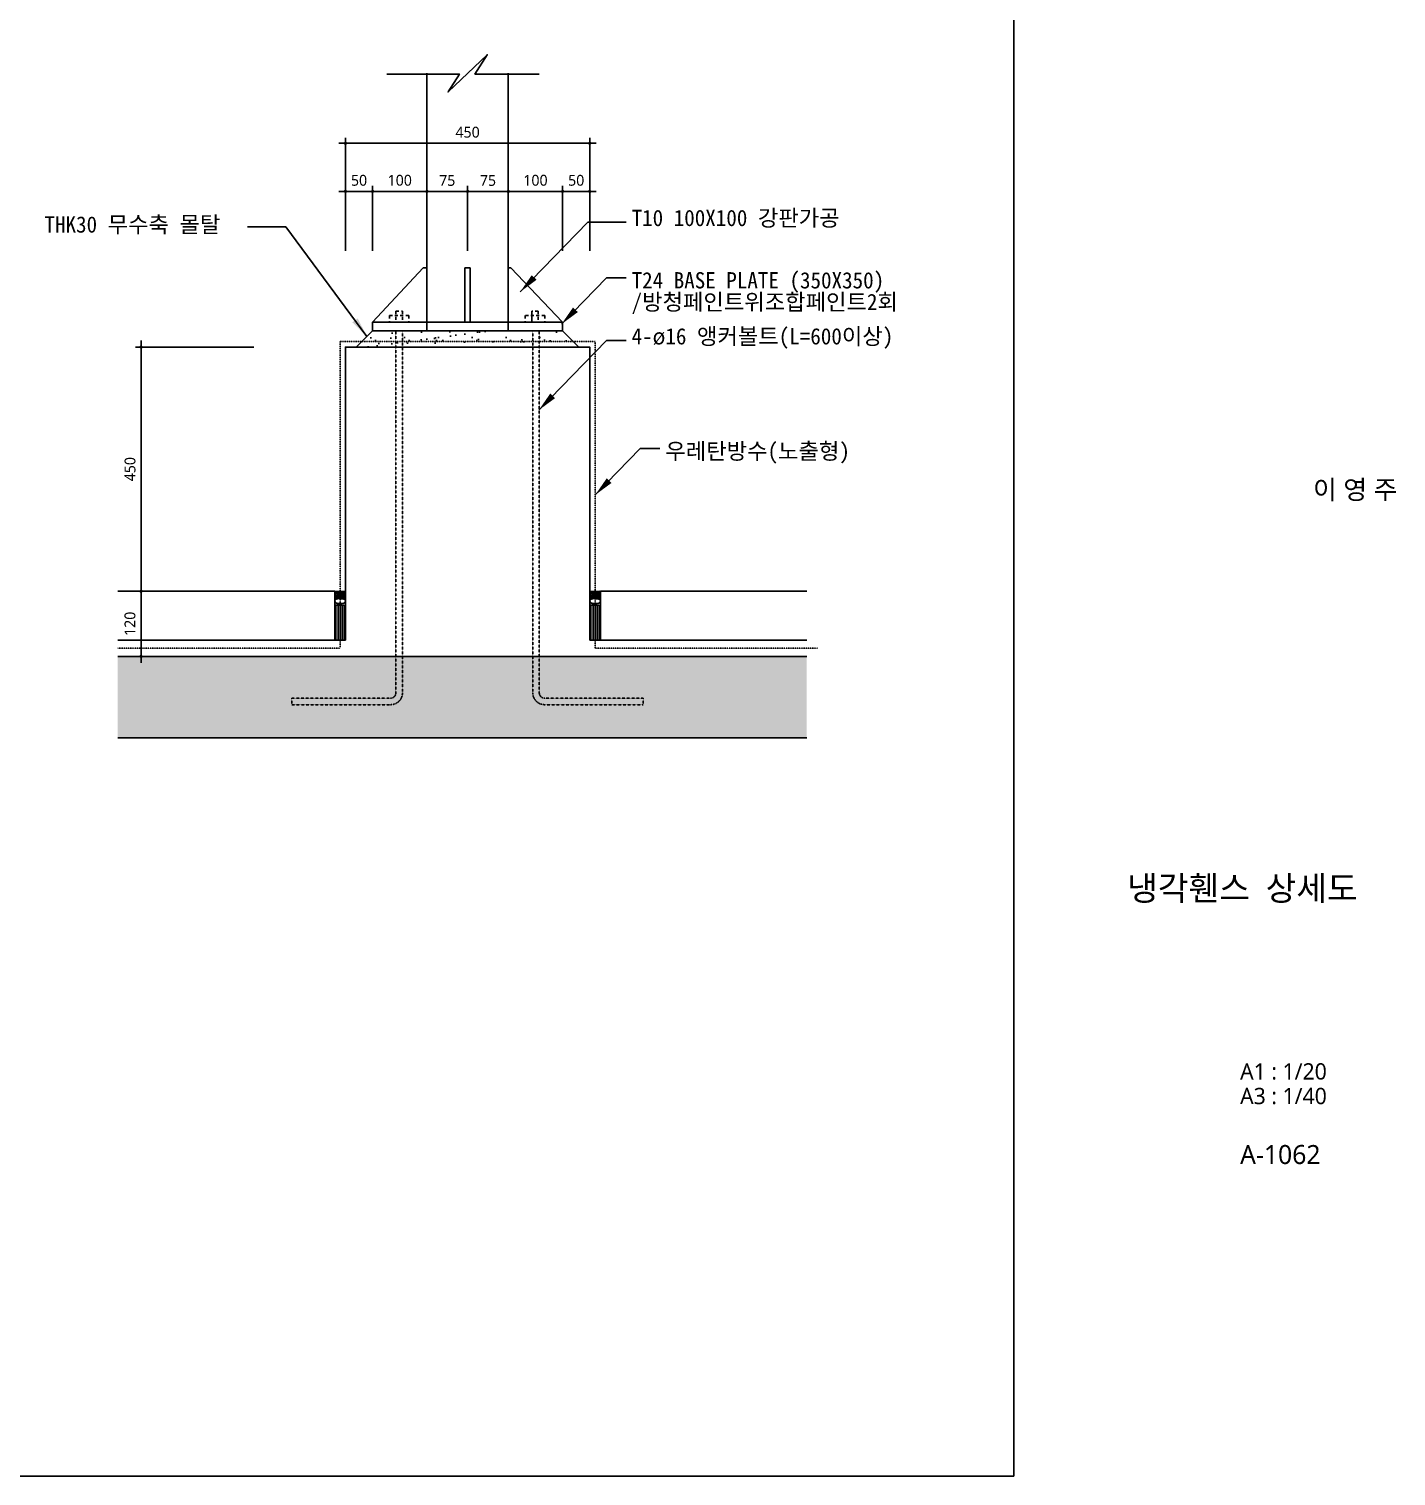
# Model space of a CAD drawing. Header units: inches. Extents: x 361167 to 440483, y 578 to 43803.
# Drawn here: x 435330 to 440366, y 578 to 5911 of the extents above; entities that cross this region are included whole.
import ezdxf
from ezdxf.enums import TextEntityAlignment as Align

# ---------------------------------------------------------------- set-up
doc = ezdxf.new("R2010")
doc.units = ezdxf.units.IN
doc.header["$MEASUREMENT"] = 0
doc.linetypes.add('HID', pattern=[2, 1.1, -0.9])
doc.layers.get('0').update_dxf_attribs({"linetype": 'CONTINUOUS'})
for name, color, linetype in [('6', 6, 'CONTINUOUS'), ('A-CON-HATCH', 253, 'CONTINUOUS'), ('A-HAT', 254, 'CONTINUOUS'), ('AA-ELSC-PCN3', 3, 'CONTINUOUS'), ('AA-ELSC-PCN7', 7, 'CONTINUOUS'), ('AA-ELSC-PCN9', 9, 'CONTINUOUS'), ('AA-SSXX-LEAD', 1, 'CONTINUOUS'), ('AA-XXXX-PATT', 9, 'CONTINUOUS'), ('AA-XXXX-TXT3', 3, 'CONTINUOUS'), ('CON', 2, 'CONTINUOUS'), ('dim', 7, 'CONTINUOUS'), ('T', 3, 'CONTINUOUS'), ('루버', 4, 'CONTINUOUS'), ('방수', 5, 'HID'), ('휀스 상세도_100611$0$0-elev', 4, 'CONTINUOUS')]:
    doc.layers.add(name, color=color, linetype=linetype)
for name, color, linetype, lineweight in [('A-BORD-TEXT', 3, 'CONTINUOUS', 25), ('A-DIMS', 7, 'CONTINUOUS', 25), ('A-XXXX-TXT1', 3, 'CONTINUOUS', 25)]:
    doc.layers.add(name, color=color, linetype=linetype, lineweight=lineweight)
doc.styles.add('HY울릉도L', font='H2GTRE.TTF')
doc.styles.get("Standard").update_dxf_attribs({"font": ''})
doc.styles.add('돋움체', font='')
doc.styles.add('맑은고딕', font='malgun.ttf')
doc.styles.get('Standard').set_extended_font_data('DotumChe')
doc.styles.get('돋움체').set_extended_font_data('DotumChe')
doc.dimstyles.new('CDIM', dxfattribs={"dimtxt": 2, "dimasz": 0.6, "dimexe": 1, "dimexo": 1, "dimgap": 1, "dimtad": 1, "dimdec": 0, "dimrnd": 0.5, "dimzin": 0, "dimdsep": 32, "dimlunit": 6, "dimtxsty": 'HY울릉도L', "dimblk1": '_CIDOT', "dimblk2": '_CIDOT', "dimsah": 1, "dimcen": 4.5, "dimclrd": 2, "dimclre": 2, "dimclrt": 7, "dimadec": 0, "dimazin": 0, "dimtfac": 1, "dimtdec": 0, "dimtix": 1, "dimtmove": 2, "dimatfit": 1, "dimldrblk": '_CIDOT', "dimfxl": 1, "dimtolj": 1, "dimtzin": 0, "dimlwd": -1, "dimarcsym": 0})

# ---------------------------------------------------------------- blocks, each defined once
blk = doc.blocks.new('_CIDOT')
at = {"color": 0, "linetype": 'ByBlock'}
blk.add_line((2, 0), (-1, 0), dxfattribs=at)
at = {"color": 0, "linetype": 'ByBlock', "const_width": 0.5}
blk.add_lwpolyline([(-0.25, 0, 1), (0.25, 0, 1)], format="xyb", close=True, dxfattribs=at)
blk = doc.blocks.new('*D56')
at = {"layer": 'A-DIMS', "lineweight": -2, "transparency": 16777216}
for p, q in [((436158, 4738.9, 0), (435722.8, 4738.9, 0)), ((436158, 3838.9, 0), (435722.8, 3838.9, 0))]:
    blk.add_line(p, q, dxfattribs=at)
at = {"layer": 'A-DIMS', "transparency": 16777216}
blk.add_line((435742.8, 4726.9, 0), (435742.8, 3850.9, 0), dxfattribs=at)
at = {"layer": 'A-DIMS', "transparency": 16777216, "xscale": 12, "yscale": 12, "zscale": 12}
for p, rotation in [((435742.8, 4738.9, 0), 90), ((435742.8, 3838.9, 0), 270)]:
    blk.add_blockref('_CIDOT', p, dxfattribs=dict(at, rotation=rotation))
at = {"layer": 'A-DIMS', "color": 3, "transparency": 16777216, "insert": (435702.2, 4288.9, 0), "char_height": 40, "attachment_point": 5, "rotation": 90, "style": '맑은고딕'}
blk.add_mtext('\\A1;450', dxfattribs=at)
blk = doc.blocks.new('*D57')
at = {"layer": 'A-DIMS', "lineweight": -2, "transparency": 16777216}
for p, q in [((436595.8, 5094.2), (436595.8, 5332.6)), ((436795.8, 5094.2), (436795.8, 5332.6))]:
    blk.add_line(p, q, dxfattribs=at)
at = {"layer": 'A-DIMS', "transparency": 16777216}
blk.add_line((436607.8, 5312.6), (436783.8, 5312.6), dxfattribs=at)
at = {"layer": 'A-DIMS', "transparency": 16777216, "xscale": 12, "yscale": 12, "zscale": 12, "rotation": 180}
blk.add_blockref('_CIDOT', (436595.8, 5312.6), dxfattribs=at)
at = {"layer": 'A-DIMS', "transparency": 16777216, "xscale": 12, "yscale": 12, "zscale": 12}
blk.add_blockref('_CIDOT', (436795.8, 5312.6), dxfattribs=at)
at = {"layer": 'A-DIMS', "color": 3, "transparency": 16777216, "insert": (436695.8, 5353.4), "char_height": 40, "attachment_point": 5, "style": '맑은고딕'}
blk.add_mtext('\\A1;100', dxfattribs=at)
blk = doc.blocks.new('*D58')
at = {"layer": 'A-DIMS', "lineweight": -2, "transparency": 16777216}
for p, q in [((436795.8, 5094.2), (436795.8, 5332.6)), ((436945.8, 5094.2), (436945.8, 5332.6))]:
    blk.add_line(p, q, dxfattribs=at)
at = {"layer": 'A-DIMS', "transparency": 16777216}
blk.add_line((436807.8, 5312.6), (436933.8, 5312.6), dxfattribs=at)
at = {"layer": 'A-DIMS', "transparency": 16777216, "xscale": 12, "yscale": 12, "zscale": 12, "rotation": 180}
blk.add_blockref('_CIDOT', (436795.8, 5312.6), dxfattribs=at)
at = {"layer": 'A-DIMS', "transparency": 16777216, "xscale": 12, "yscale": 12, "zscale": 12}
blk.add_blockref('_CIDOT', (436945.8, 5312.6), dxfattribs=at)
at = {"layer": 'A-DIMS', "color": 3, "transparency": 16777216, "insert": (436870.8, 5352.9), "char_height": 40, "attachment_point": 5, "style": '맑은고딕'}
blk.add_mtext('\\A1;75', dxfattribs=at)
blk = doc.blocks.new('*D59')
at = {"layer": 'A-DIMS', "lineweight": -2, "transparency": 16777216}
for p, q in [((437095.8, 5094.2), (437095.8, 5332.6)), ((437295.8, 5094.2), (437295.8, 5332.6))]:
    blk.add_line(p, q, dxfattribs=at)
at = {"layer": 'A-DIMS', "transparency": 16777216}
blk.add_line((437283.8, 5312.6), (437107.8, 5312.6), dxfattribs=at)
at = {"layer": 'A-DIMS', "transparency": 16777216, "xscale": 12, "yscale": 12, "zscale": 12, "rotation": 180}
blk.add_blockref('_CIDOT', (437095.8, 5312.6), dxfattribs=at)
at = {"layer": 'A-DIMS', "transparency": 16777216, "xscale": 12, "yscale": 12, "zscale": 12}
blk.add_blockref('_CIDOT', (437295.8, 5312.6), dxfattribs=at)
at = {"layer": 'A-DIMS', "color": 3, "transparency": 16777216, "insert": (437195.8, 5353.4), "char_height": 40, "attachment_point": 5, "style": '맑은고딕'}
blk.add_mtext('\\A1;100', dxfattribs=at)
blk = doc.blocks.new('*D60')
at = {"layer": 'A-DIMS', "lineweight": -2, "transparency": 16777216}
for p, q in [((436945.8, 5094.2), (436945.8, 5332.6)), ((437095.8, 5094.2), (437095.8, 5332.6))]:
    blk.add_line(p, q, dxfattribs=at)
at = {"layer": 'A-DIMS', "transparency": 16777216}
blk.add_line((437083.8, 5312.6), (436957.8, 5312.6), dxfattribs=at)
at = {"layer": 'A-DIMS', "transparency": 16777216, "xscale": 12, "yscale": 12, "zscale": 12, "rotation": 180}
blk.add_blockref('_CIDOT', (436945.8, 5312.6), dxfattribs=at)
at = {"layer": 'A-DIMS', "transparency": 16777216, "xscale": 12, "yscale": 12, "zscale": 12}
blk.add_blockref('_CIDOT', (437095.8, 5312.6), dxfattribs=at)
at = {"layer": 'A-DIMS', "color": 3, "transparency": 16777216, "insert": (437020.8, 5352.9), "char_height": 40, "attachment_point": 5, "style": '맑은고딕'}
blk.add_mtext('\\A1;75', dxfattribs=at)
blk = doc.blocks.new('*D61')
at = {"layer": 'A-DIMS', "lineweight": -2, "transparency": 16777216}
for p, q in [((436495.8, 5094.2), (436495.8, 5510)), ((437395.8, 5094.2), (437395.8, 5510))]:
    blk.add_line(p, q, dxfattribs=at)
at = {"layer": 'A-DIMS', "transparency": 16777216}
blk.add_line((436507.8, 5490), (437383.8, 5490), dxfattribs=at)
at = {"layer": 'A-DIMS', "transparency": 16777216, "xscale": 12, "yscale": 12, "zscale": 12, "rotation": 180}
blk.add_blockref('_CIDOT', (436495.8, 5490), dxfattribs=at)
at = {"layer": 'A-DIMS', "transparency": 16777216, "xscale": 12, "yscale": 12, "zscale": 12}
blk.add_blockref('_CIDOT', (437395.8, 5490), dxfattribs=at)
at = {"layer": 'A-DIMS', "color": 3, "transparency": 16777216, "insert": (436945.8, 5530.7), "char_height": 40, "attachment_point": 5, "style": '맑은고딕'}
blk.add_mtext('\\A1;450', dxfattribs=at)
blk = doc.blocks.new('*D62')
at = {"layer": 'A-DIMS', "lineweight": -2, "transparency": 16777216}
for p, q in [((436495.8, 5094.2), (436495.8, 5332.6)), ((436595.8, 5094.2), (436595.8, 5332.6))]:
    blk.add_line(p, q, dxfattribs=at)
at = {"layer": 'A-DIMS', "transparency": 16777216}
blk.add_line((436583.8, 5312.6), (436507.8, 5312.6), dxfattribs=at)
at = {"layer": 'A-DIMS', "transparency": 16777216, "xscale": 12, "yscale": 12, "zscale": 12, "rotation": 180}
blk.add_blockref('_CIDOT', (436495.8, 5312.6), dxfattribs=at)
at = {"layer": 'A-DIMS', "transparency": 16777216, "xscale": 12, "yscale": 12, "zscale": 12}
blk.add_blockref('_CIDOT', (436595.8, 5312.6), dxfattribs=at)
at = {"layer": 'A-DIMS', "color": 3, "transparency": 16777216, "insert": (436545.8, 5353.3), "char_height": 40, "attachment_point": 5, "style": '맑은고딕'}
blk.add_mtext('\\A1;50', dxfattribs=at)
blk = doc.blocks.new('*D63')
at = {"layer": 'A-DIMS', "lineweight": -2, "transparency": 16777216}
for p, q in [((437295.8, 5094.2), (437295.8, 5332.6)), ((437395.8, 5094.2), (437395.8, 5332.6))]:
    blk.add_line(p, q, dxfattribs=at)
at = {"layer": 'A-DIMS', "transparency": 16777216}
blk.add_line((437307.8, 5312.6), (437383.8, 5312.6), dxfattribs=at)
at = {"layer": 'A-DIMS', "transparency": 16777216, "xscale": 12, "yscale": 12, "zscale": 12, "rotation": 180}
blk.add_blockref('_CIDOT', (437295.8, 5312.6), dxfattribs=at)
at = {"layer": 'A-DIMS', "transparency": 16777216, "xscale": 12, "yscale": 12, "zscale": 12}
blk.add_blockref('_CIDOT', (437395.8, 5312.6), dxfattribs=at)
at = {"layer": 'A-DIMS', "color": 3, "transparency": 16777216, "insert": (437345.8, 5353.3), "char_height": 40, "attachment_point": 5, "style": '맑은고딕'}
blk.add_mtext('\\A1;50', dxfattribs=at)
blk = doc.blocks.new('*D64')
at = {"layer": 'A-DIMS', "lineweight": -2, "transparency": 16777216}
for p, q in [((436158, 3838.9, 0), (435722.8, 3838.9, 0)), ((436158, 3598.9, 0), (435722.8, 3598.9, 0))]:
    blk.add_line(p, q, dxfattribs=at)
at = {"layer": 'A-DIMS', "transparency": 16777216}
blk.add_line((435742.8, 3610.9, 0), (435742.8, 3826.9, 0), dxfattribs=at)
at = {"layer": 'A-DIMS', "transparency": 16777216, "xscale": 12, "yscale": 12, "zscale": 12}
for p, rotation in [((435742.8, 3838.9, 0), 90), ((435742.8, 3598.9, 0), 270)]:
    blk.add_blockref('_CIDOT', p, dxfattribs=dict(at, rotation=rotation))
at = {"layer": 'A-DIMS', "color": 3, "transparency": 16777216, "insert": (435702, 3718.9, 0), "char_height": 40, "attachment_point": 5, "rotation": 90, "style": '맑은고딕'}
blk.add_mtext('\\A1;120', dxfattribs=at)

msp = doc.modelspace()

# ---------------------------------------------------------------- hatches: boundary and pattern name
at = {"layer": 'A-CON-HATCH'}
h = msp.add_hatch(color=253, dxfattribs=at)
h.dxf.hatch_style = 1
h.paths.add_polyline_path([(438195, 3598.9), (435657, 3598.9), (435657, 3298.9), (438195, 3298.9)])
at = {"layer": 'A-HAT', "ltscale": 0.1}
h = msp.add_hatch(dxfattribs=at)
h.set_pattern_fill('AR-SAND', color=256, scale=40, style=0)
h.set_pattern_definition([(37.5, (344595.46, -15137.71), (-2.519734, 77.07295), [0, -60.8, 0, -68, 0, -65]), (7.5, (344595.46, -15137.71), (70.79107, 112.88584), [0, -32.8, 0, -54.8, 0, -21]), (327.5, (344546.26, -15137.71), (124.565674, 0.22636), [0, -20, 0, -72, 0, -94]), (317.5, (344546.26, -15137.71), (120.24506, 35.10702), [0, -10, 0, -47.2, 0, -54])])
h.paths.add_polyline_path([(437295.8, 4798.9), (436595.8, 4798.9), (436535.8, 4738.9), (437355.8, 4738.9)])

# ---------------------------------------------------------------- linework, layer by layer
at = {"linetype": 'HID', "ltscale": 10}
for p, q in [((436657.8, 4854.9), (436729.8, 4854.9)), ((436657.8, 4854.9), (436657.8, 4830.9)), ((436681.8, 4870.9), (436705.8, 4870.9)), ((436729.8, 4854.9), (436729.8, 4830.9)), ((437229.8, 4854.9), (437157.8, 4854.9)), ((437157.8, 4854.9), (437157.8, 4830.9)), ((437181.8, 4870.9), (437181.8, 4830.9)), ((437205.8, 4870.9), (437181.8, 4870.9)), ((437181.8, 4830.9), (437181.8, 4870.9)), ((437205.8, 4870.9), (437205.8, 4830.9)), ((437229.8, 4854.9), (437229.8, 4830.9))]:
    msp.add_line(p, q, dxfattribs=at)
for p, q in [((436495.8, 4738.9), (436495.8, 3658.9)), ((437395.8, 4738.9), (436495.8, 4738.9)), ((437395.8, 4738.9), (437395.8, 3838.9)), ((436456.5, 3838.9), (435657, 3838.9)), ((437435.1, 3838.9), (438195, 3838.9)), ((436495.8, 3658.9), (435657, 3658.9)), ((437395.8, 3658.9), (438195, 3658.9))]:
    msp.add_line(p, q)
at = {"color": 7}
msp.add_lwpolyline([(438957.9, 578), (424582.9, 578), (424582.9, 11302), (438957.9, 11302)], close=True, dxfattribs=at)
at = {"linetype": 'HID', "ltscale": 10}
for points in [[(436681.8, 4870.9), (436681.8, 4830.9)], [(436705.8, 4870.9), (436705.8, 4830.9)]]:
    msp.add_lwpolyline(points, dxfattribs=at)
for points in [[(436495.8, 3838.9), (436495.8, 4738.9), (437395.8, 4738.9), (437395.8, 3838.9)], [(437395.8, 3658.9), (437395.8, 4738.9), (436495.8, 4738.9), (436495.8, 3658.9)]]:
    msp.add_lwpolyline(points)
at = {"layer": '6', "linetype": 'HID', "ltscale": 0.2}
for points in [[(436681.8, 4798.9), (436681.8, 3464.9, -0.414214), (436661.8, 3444.9), (436298.8, 3444.9), (436298.8, 3420.9), (436661.8, 3420.9, 0.414214), (436705.8, 3464.9), (436705.8, 4798.9)], [(437209.8, 4798.9), (437209.8, 3464.9, 0.414214), (437229.8, 3444.9), (437592.9, 3444.9), (437592.9, 3420.9), (437229.8, 3420.9, -0.414214), (437185.8, 3464.9), (437185.8, 4798.9)]]:
    msp.add_lwpolyline(points, format="xyb", dxfattribs=at)
at = {"layer": 'AA-ELSC-PCN3'}
for p, q in [((436456.5, 3838.9), (436456.5, 3658.9)), ((436495.8, 3838.9), (436495.8, 3658.9)), ((437395.8, 3838.9), (437395.8, 3658.9)), ((437435.1, 3838.9), (437435.1, 3658.9)), ((436456.5, 3658.9), (436495.8, 3658.9)), ((437395.8, 3658.9), (437435.1, 3658.9))]:
    msp.add_line(p, q, dxfattribs=at)
for points in [[(436456.5, 3802.8, 0.134152), (436457.4, 3799.6, 0.106825), (436460.2, 3796.5, 0.082418), (436464.2, 3794.7, 0.070808), (436469.2, 3793.9, 0.018855), (436488.2, 3794.7, 0.082418), (436492.1, 3796.5, 0.106825), (436495, 3799.6, 0.134152), (436495.8, 3802.8, 0.134152), (436495, 3806, 0.106825), (436492.1, 3809.1, 0.082418), (436488.2, 3811, 0.018855), (436469.2, 3811.7, 0.070808), (436464.2, 3811, 0.082418), (436460.2, 3809.1, 0.106825), (436457.4, 3806, 0.134152)], [(437395.8, 3802.8, 0.134152), (437396.7, 3799.6, 0.106825), (437399.5, 3796.5, 0.082418), (437403.5, 3794.7, 0.070808), (437408.5, 3793.9, 0.018855), (437427.5, 3794.7, 0.082418), (437431.4, 3796.5, 0.106825), (437434.3, 3799.6, 0.134152), (437435.1, 3802.8, 0.134152), (437434.3, 3806, 0.106825), (437431.4, 3809.1, 0.082418), (437427.5, 3811, 0.018855), (437408.5, 3811.7, 0.070808), (437403.5, 3811, 0.082418), (437399.5, 3809.1, 0.106825), (437396.7, 3806, 0.134152)]]:
    msp.add_lwpolyline(points, format="xyb", close=True, dxfattribs=at)
at = {"layer": 'AA-ELSC-PCN7'}
for p, q in [((436460.7, 3787.5), (436491.6, 3787.5)), ((437400.1, 3787.5), (437430.9, 3787.5))]:
    msp.add_line(p, q, dxfattribs=at)
at = {"layer": 'AA-ELSC-PCN9', "color": 9}
for p, q in [((436460.7, 3787.5), (436460.7, 3658.9)), ((436468.5, 3787.5), (436468.5, 3658.9)), ((436476.2, 3787.5), (436476.2, 3658.9)), ((436483.9, 3787.5), (436483.9, 3658.9)), ((436491.6, 3787.5), (436491.6, 3658.9)), ((437400.1, 3787.5), (437400.1, 3658.9)), ((437407.8, 3787.5), (437407.8, 3658.9)), ((437415.5, 3787.5), (437415.5, 3658.9)), ((437423.2, 3787.5), (437423.2, 3658.9)), ((437430.9, 3787.5), (437430.9, 3658.9))]:
    msp.add_line(p, q, dxfattribs=at)
at = {"layer": 'AA-SSXX-LEAD', "color": 6}
msp.add_lwpolyline([(437209.3, 5745.1), (436972.6, 5745.1), (437018.1, 5816), (436873.6, 5679.5), (436915.6, 5745), (436648.8, 5745.1)], dxfattribs=at)
at = {"layer": 'AA-XXXX-PATT'}
for p, q in [((436456.1, 3813.6), (436495.3, 3838.8)), ((436456.5, 3831.9), (436462.6, 3838)), ((436456.5, 3818.5), (436490.1, 3838)), ((436456.5, 3823), (436471.2, 3837.7)), ((436456.5, 3827.4), (436466.8, 3837.7)), ((436494.3, 3813.6), (436456.5, 3837.4)), ((436489.8, 3813.6), (436456.5, 3832.9)), ((436471.4, 3813.6), (436456.5, 3828.4)), ((436466.9, 3813.6), (436456.5, 3824)), ((436462.4, 3813.6), (436456.5, 3819.5)), ((436495.8, 3816.5), (436460.1, 3838.3)), ((436460.6, 3813.6), (436495.8, 3834.8)), ((436495.8, 3821), (436465.1, 3837.8)), ((436465.1, 3813.6), (436495.8, 3830.4)), ((436469.5, 3813.6), (436495.8, 3825.9)), ((436495.8, 3825.5), (436469.7, 3837.7)), ((436495.8, 3830), (436488, 3837.8)), ((436488, 3813.6), (436495.8, 3821.4)), ((436495.8, 3834.4), (436492, 3838.3)), ((437395.4, 3813.6), (437434.6, 3838.8)), ((437395.8, 3831.9), (437401.9, 3838)), ((437395.8, 3818.5), (437429.4, 3838)), ((437395.8, 3823), (437410.6, 3837.7)), ((437395.8, 3827.4), (437406.1, 3837.7)), ((437433.6, 3813.6), (437395.8, 3837.4)), ((437429.2, 3813.6), (437395.8, 3832.9)), ((437410.7, 3813.6), (437395.8, 3828.4)), ((437406.2, 3813.6), (437395.8, 3824)), ((437401.7, 3813.6), (437395.8, 3819.5)), ((437435.1, 3816.5), (437399.4, 3838.3)), ((437399.9, 3813.6), (437435.1, 3834.8)), ((437435.1, 3821), (437404.4, 3837.8)), ((437404.4, 3813.6), (437435.1, 3830.4)), ((437408.8, 3813.6), (437435.1, 3825.9)), ((437435.1, 3825.5), (437409, 3837.7)), ((437435.1, 3830), (437427.3, 3837.8)), ((437427.3, 3813.6), (437435.1, 3821.4)), ((437435.1, 3834.4), (437431.3, 3838.3))]:
    msp.add_line(p, q, dxfattribs=at)
for points in [[(436456.5, 3838.9, 0.063794), (436495.8, 3838.9), (436495.8, 3813.6), (436456.5, 3813.6)], [(437395.8, 3838.9, 0.063794), (437435.1, 3838.9), (437435.1, 3813.6), (437395.8, 3813.6)]]:
    msp.add_lwpolyline(points, format="xyb", close=True, dxfattribs=at)
at = {"layer": 'AA-XXXX-TXT3', "color": 1}
for points in [[(436276.4, 5182), (436134.9, 5182)], [(437139.5, 4942.4), (437388.8, 5199.2)], [(437388.8, 5199.2), (437530.3, 5199.2)], [(437291.6, 4823.4), (437457.3, 4994), (437530.3, 4994)], [(437207.8, 4506.3), (437457.1, 4763.1)], [(437457.1, 4763.1), (437530.3, 4763.1)], [(437415.8, 4193.9), (437581.5, 4364.6), (437654.5, 4364.6)]]:
    msp.add_lwpolyline(points, dxfattribs=at)
for points in [[(437182.1, 5003.9), (437199.7, 4986.8), (437139.5, 4942.4)], [(437334.2, 4884.9), (437351.8, 4867.7), (437291.6, 4823.4)], [(436540.9, 4844.6), (436521.1, 4830), (436574.8, 4777.9)], [(437250.4, 4567.8), (437268, 4550.7), (437207.8, 4506.3)], [(437458.4, 4255.4), (437476.1, 4238.3), (437415.8, 4193.9)]]:
    msp.add_solid(points, dxfattribs=at)
at = {"layer": 'CON'}
for p, q in [((438195, 3598.9), (435657, 3598.9)), ((435657, 3298.9), (438195, 3298.9))]:
    msp.add_line(p, q, dxfattribs=at)
at = {"layer": 'dim', "color": 0}
for p, q in [((436795.8, 4830.9), (436795.8, 5420.3)), ((437095.8, 5420.3), (437095.8, 4830.9))]:
    msp.add_line(p, q, dxfattribs=at)
at = {"layer": 'T', "color": 1}
msp.add_lwpolyline([(436574.8, 4777.9), (436276.4, 5182)], dxfattribs=at)
at = {"layer": '루버'}
for p, q in [((436795.8, 4798.9), (436795.8, 5747.8)), ((437095.8, 4798.9), (437095.8, 5747.8)), ((436782.6, 5030.9), (436595.8, 4830.9)), ((436795.8, 5030.9), (436782.6, 5030.9)), ((436935.8, 5030.9), (436955.8, 5030.9)), ((437105.3, 5030.9), (437095.8, 5030.9)), ((437105.3, 5030.9), (437295.8, 4830.9)), ((436595.8, 4830.9), (437295.8, 4830.9)), ((436595.8, 4798.9), (436595.8, 4830.9)), ((437295.8, 4798.9), (437295.8, 4830.9)), ((436595.8, 4798.9), (437295.8, 4798.9))]:
    msp.add_line(p, q, dxfattribs=at)
for points in [[(436935.8, 4830.9), (436935.8, 5030.9)], [(436955.8, 4830.9), (436955.8, 5030.9)]]:
    msp.add_lwpolyline(points, dxfattribs=at)
at = {"layer": '방수', "ltscale": 0.1}
msp.add_lwpolyline([(438234.7, 3628.9), (437415.8, 3628.9), (437415.8, 4758.9), (436475.8, 4758.9), (436475.8, 3628.9), (435657, 3628.9)], dxfattribs=at)
at = {"layer": '휀스 상세도_100611$0$0-elev', "color": 6, "ltscale": 2}
for p, q in [((436595.8, 4798.9), (436535.8, 4738.9)), ((437295.8, 4798.9), (436595.8, 4798.9)), ((437295.8, 4798.9), (437355.8, 4738.9))]:
    msp.add_line(p, q, dxfattribs=at)

# ---------------------------------------------------------------- texts
at = {"layer": 'A-BORD-TEXT', "style": '맑은고딕'}
msp.add_text('이 영 주', height=70, dxfattribs=at).set_placement((440371.3, 4178.4), align=Align.RIGHT)
at = {"layer": 'A-BORD-TEXT', "style": '돋움체'}
msp.add_text('냉각휀스 상세도', height=90, dxfattribs=at).set_placement((439800.4, 2744.5), align=Align.MIDDLE_CENTER)
at = {"layer": 'A-XXXX-TXT1', "style": '맑은고딕'}
for s, height, p in [('A1 : 1/20', 60, (439791.8, 2039.4)), ('A3 : 1/40', 60, (439791.8, 1948.7)), ('A-1062', 70, (439791.8, 1728))]:
    msp.add_text(s, height=height, dxfattribs=at).set_placement(p)
at = {"layer": 'T'}
for s, p in [('THK30 무수축 몰탈', (435386.9, 5190.7)), ('T10 100X100 강판가공', (437549.9, 5214.8)), ('T24 BASE PLATE (350X350)', (437549.9, 4985)), ('/방청페인트위조합페인트2회', (437549.9, 4905.2)), ('4-ø16 앵커볼트(L=600이상)', (437549.9, 4778.7)), ('우레탄방수(노출형)', (437674.2, 4355.6))]:
    msp.add_text(s, height=60, dxfattribs=at).set_placement(p, align=Align.MIDDLE_LEFT)

# ---------------------------------------------------------------- dimensions: what is measured, and where the dimension line sits
at = {"layer": 'A-DIMS'}
for base, p1, p2, picture, middle in [((437395.8, 5490), (436495.8, 5074.2), (437395.8, 5074.2), '*D61', (436945.8, 5530.7)), ((436495.8, 5312.6), (436595.8, 5074.2), (436495.8, 5074.2), '*D62', (436545.8, 5353.3)), ((436795.8, 5312.6), (436595.8, 5074.2), (436795.8, 5074.2), '*D57', (436695.8, 5353.4)), ((436945.8, 5312.6), (436795.8, 5074.2), (436945.8, 5074.2), '*D58', (436870.8, 5352.9)), ((437395.8, 5312.6), (437295.8, 5074.2), (437395.8, 5074.2), '*D63', (437345.8, 5353.3))]:
    dim = msp.add_linear_dim(base=base, p1=p1, p2=p2, dimstyle='CDIM', override={"dimscale": 20, "dimlfac": 0.5, "dimtxsty": '맑은고딕', "dimclrd": 256, "dimclre": 256, "dimclrt": 3}, dxfattribs=at)
    dim.commit()
    dim.dimension.update_dxf_attribs({"geometry": picture, "text_midpoint": middle})
for base, p1, p2, angle, picture, middle in [((436945.8, 5312.6), (437095.8, 5074.2), (436945.8, 5074.2), 180, '*D60', (437020.8, 5352.9)), ((437095.8, 5312.6), (437295.8, 5074.2), (437095.8, 5074.2), 180, '*D59', (437195.8, 5353.4)), ((435742.8, 3838.9, 0), (436178, 4738.9, 0), (436178, 3838.9, 0), 270, '*D56', (435702.2, 4288.9, 0)), ((435742.8, 3838.9, 0), (436178, 3598.9, 0), (436178, 3838.9, 0), 90, '*D64', (435702, 3718.9, 0))]:
    dim = msp.add_linear_dim(base=base, p1=p1, p2=p2, angle=angle, dimstyle='CDIM', override={"dimscale": 20, "dimlfac": 0.5, "dimtxsty": '맑은고딕', "dimclrd": 256, "dimclre": 256, "dimclrt": 3}, dxfattribs=at)
    dim.commit()
    dim.dimension.update_dxf_attribs({"geometry": picture, "text_midpoint": middle})

doc.saveas('drawing.dxf')
